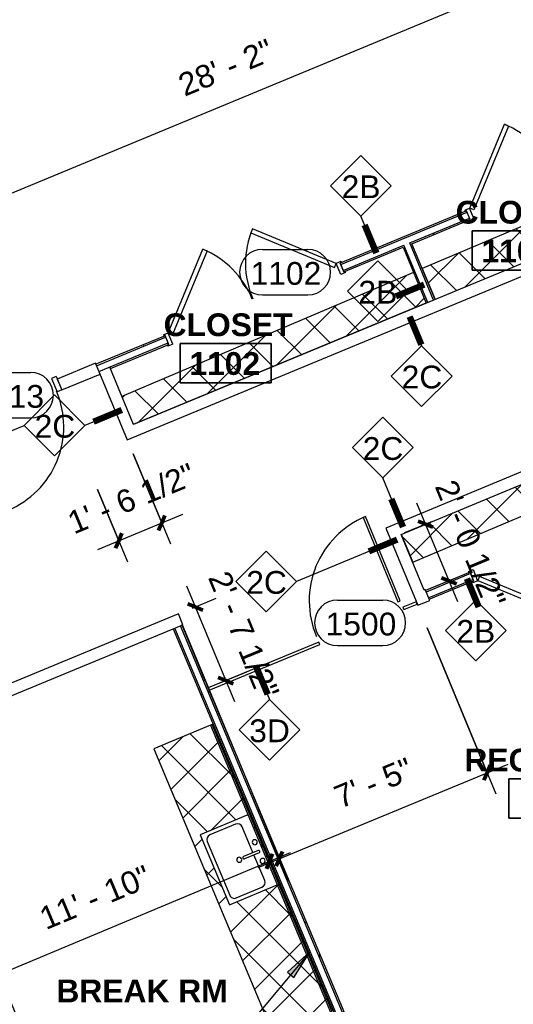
# Model space of a CAD drawing. Header units: inches. Extents: x 488 to 2071, y 800 to 2512.
# Drawn here: x 1542 to 1737.2, y 1567.1 to 1956.3 of the extents above; entities that cross this region are included whole.
import ezdxf

# ---------------------------------------------------------------- set-up
doc = ezdxf.new("R2010")
doc.units = ezdxf.units.IN
doc.header["$MEASUREMENT"] = 0
for name, color, linetype, lineweight in [('A-ANNO-DIMS', 211, 'Continuous', 9), ('A-ANNO-DIMS-96', 211, 'Continuous', 9), ('A-ANNO-KEYN', 231, 'Continuous', 9), ('A-AREA-IDEN', 2, 'Continuous', 9), ('A-DETL', 90, 'Continuous', 9), ('A-DOOR', 31, 'Continuous', 13), ('A-DOOR-FRAM', 31, 'Continuous', 20), ('A-DOOR-IDEN', 31, 'Continuous', 9), ('A-GLAZ-CURT', 52, 'Continuous', 9), ('A-WALL', 113, 'Continuous', 9), ('A-WALL-IDEN', 211, 'Continuous', 9), ('A-WALL-PATT', 111, 'Continuous', 13), ('I-WALL', 2, 'Continuous', 9), ('P-SANR-FIXT', 6, 'Continuous', 9), ('Q-CASE', 31, 'Continuous', 9)]:
    doc.layers.add(name, color=color, linetype=linetype, lineweight=lineweight)
doc.styles.add('Swis721 Lt BT', font='swissl.ttf', dxfattribs={"height": 9})
doc.styles.add('Swis721 Lt BT_B', font='', dxfattribs={"height": 9})
doc.styles.get('Swis721 Lt BT_B').set_extended_font_data('Swis721 Lt BT', bold=True)
doc.dimstyles.new('OTJ_-_3_32__Linear__1_2__Tolerance', dxfattribs={"dimscale": 12, "dimtxt": 9.497835, "dimasz": 0.375, "dimexe": 0.75, "dimexo": 0.5, "dimgap": 0.5, "dimtad": 1, "dimdec": 1, "dimrnd": 0.5, "dimzin": 3, "dimdsep": 46, "dimlunit": 4, "dimtxsty": 'Swis721 Lt BT', "dimblk1": 'OBLIQUE', "dimblk2": 'OBLIQUE', "dimsah": 1, "dimcen": 0.09, "dimdle": 0.75, "dimazin": 0, "dimtfac": 1, "dimtdec": 4, "dimtix": 1, "dimtmove": 0, "dimatfit": 3, "dimfxl": 1, "dimtvp": 1, "dimfrac": 2, "dimtolj": 1, "dimtzin": 0, "dimarcsym": 2})
pattern_1 = [(0, (0, 0), (30.72, 7.68), [1.267, -21.773, 1.267, -21.773, -122.88]), (0, (0, 0), (30.72, 7.68), [-46.08, 1.267, -44.813, 1.267, -21.773, -53.76]), (0, (0, 0), (30.72, 7.68), [-115.2, 1.267, -14.093, 1.267, -37.133]), (120, (11.52, 3.84), (-22.011075, 22.7643), [1.267, -21.773, 1.267, -21.773, -122.88]), (120, (11.52, 3.84), (-22.011075, 22.7643), [-46.08, 1.267, -44.813, 1.267, -21.773, -53.76]), (120, (11.52, 3.84), (-22.011075, 22.7643), [-115.2, 1.267, -14.093, 1.267, -37.133]), (240, (15.36, 19.2), (-8.708925, -30.4443), [1.267, -21.773, 1.267, -21.773, -122.88]), (240, (15.36, 19.2), (-8.708925, -30.4443), [-46.08, 1.267, -44.813, 1.267, -21.773, -53.76]), (240, (15.36, 19.2), (-8.708925, -30.4443), [-115.2, 1.267, -14.093, 1.267, -37.133])]
pattern_2 = [(112.276, (875.166, -2140.589), (-10.48535, -4.295226), []), (202.276, (875.166, -2140.589), (4.295226, -10.48535), [])]
pattern_3 = [(45, (0, 0), (-8.012227, 8.012227), []), (135, (0, 0), (-8.012227, -8.012227), [])]

# ---------------------------------------------------------------- blocks, each defined once
blk = doc.blocks.new('Single Flush - OTJ_SOLIDFLUSH_ALUM-5474485-Level 1 CONSTRUCTION')
at = {"layer": 'A-DOOR', "lineweight": 20}
for p, q in [((16.15625, 38.125), (16.15625, 2.3125)), ((17.90625, 38.125), (16.15625, 38.125)), ((17.90625, 2.3125), (17.90625, 38.125)), ((16.15625, 2.3125), (17.90625, 2.3125))]:
    blk.add_line(p, q, dxfattribs=at)
at = {"layer": 'A-DOOR', "lineweight": 9}
blk.add_arc((17.90625, 2.3125), 35.8125, 90, 180.5, dxfattribs=at)
at = {"layer": 'A-DOOR-FRAM'}
for p, q in [((-20, -3.4375), (-20, 2.3125)), ((-20, 2.3125), (-18, 2.3125)), ((-18, -3.4375), (-18, 2.3125)), ((18.000004, -3.4375), (18.000004, 2.3125)), ((18.000004, 2.3125), (20.000004, 2.3125)), ((20.000004, -3.4375), (20.000004, 2.3125)), ((-20, -3.4375), (-18, -3.4375)), ((18.000004, -3.4375), (20.000004, -3.4375))]:
    blk.add_line(p, q, dxfattribs=at)
blk = doc.blocks.new('Double Flush - Int-F-WDMF-72_ x 84_-5456981-Level 1 CONSTRUCTION')
at = {"layer": 'A-DOOR', "lineweight": 20}
for p, q in [((-34.67, -1.14), (-35.91, -2.38)), ((-35.91, -2.38), (-10.58, -27.7)), ((-9.35, -26.46), (-34.67, -1.14)), ((9.35, -26.46), (34.67, -1.14)), ((35.91, -2.38), (10.58, -27.7)), ((34.67, -1.14), (35.91, -2.38)), ((-10.58, -27.7), (-9.35, -26.46)), ((10.58, -27.7), (9.35, -26.46))]:
    blk.add_line(p, q, dxfattribs=at)
at = {"layer": 'A-DOOR', "lineweight": 9}
for centre, start, end in [((-35.91, -2.38), 315, 0.5), ((35.91, -2.38), 179.5, 225)]:
    blk.add_arc(centre, 35.81, start, end, dxfattribs=at)
at = {"layer": 'A-DOOR-FRAM'}
for p, q in [((-38, 2.38), (-38, 1.88)), ((-38, 2.38), (-36, 2.38)), ((-38, 1.88), (-37.5, 1.88)), ((-37.5, 1.88), (-37.5, -1.88)), ((-36, 2.38), (-36, -2.38)), ((36, 2.38), (36, -2.38)), ((36, 2.38), (38, 2.38)), ((37.5, 1.88), (37.5, -1.88)), ((37.5, 1.88), (38, 1.88)), ((38, 2.38), (38, 1.88)), ((-38, -2.38), (-38, -1.88)), ((-38, -1.88), (-37.5, -1.88)), ((-38, -2.38), (-36, -2.38)), ((36, -2.38), (38, -2.38)), ((37.5, -1.88), (38, -1.88)), ((38, -2.38), (38, -1.88))]:
    blk.add_line(p, q, dxfattribs=at)
blk = doc.blocks.new('Double Flush - Int-F-WDMF-72_ x 84_-5456982-Level 1 CONSTRUCTION')
at = {"layer": 'A-DOOR', "lineweight": 20}
for p, q in [((-35.91, 2.37), (-10.58, 27.7)), ((-10.58, 27.7), (-9.35, 26.46)), ((10.58, 27.7), (9.35, 26.46)), ((35.91, 2.37), (10.58, 27.7)), ((-9.35, 26.46), (-34.67, 1.14)), ((9.35, 26.46), (34.67, 1.14)), ((-34.67, 1.14), (-35.91, 2.37)), ((34.67, 1.14), (35.91, 2.37))]:
    blk.add_line(p, q, dxfattribs=at)
at = {"layer": 'A-DOOR', "lineweight": 9}
for centre, start, end in [((-35.91, 2.37), 359.5, 45), ((35.91, 2.37), 135, 180.5)]:
    blk.add_arc(centre, 35.81, start, end, dxfattribs=at)
at = {"layer": 'A-DOOR-FRAM'}
for p, q in [((-38, 2.37), (-36, 2.37)), ((-38, 2.37), (-38, 1.88)), ((-38, 1.88), (-37.5, 1.88)), ((-37.5, -1.88), (-37.5, 1.88)), ((-36, -2.38), (-36, 2.37)), ((36, -2.38), (36, 2.37)), ((36, 2.37), (38, 2.37)), ((37.5, 1.88), (38, 1.88)), ((37.5, -1.88), (37.5, 1.88)), ((38, 2.37), (38, 1.88)), ((-38, -1.88), (-37.5, -1.88)), ((-38, -2.38), (-38, -1.88)), ((-38, -2.38), (-36, -2.38)), ((36, -2.38), (38, -2.38)), ((37.5, -1.88), (38, -1.88)), ((38, -2.38), (38, -1.88))]:
    blk.add_line(p, q, dxfattribs=at)
blk = doc.blocks.new('Sink Kitchen-Single - 30_ x 21_-V19-Level 1 CONSTRUCTION')
at = {"layer": 'P-SANR-FIXT'}
for p, q in [((-14.38, 10.03), (-14.38, -10.41)), ((0.12, 8.34), (0.12, 2.09)), ((1.12, 8.34), (1.12, 2.09)), ((15.62, -10.41), (15.62, 10.03)), ((-12.88, 4.09), (-12.88, -6.91)), ((0.12, 6.09), (-10.88, 6.09)), ((12.12, 6.09), (1.12, 6.09)), ((14.12, -6.91), (14.12, 4.09)), ((-14.38, -10.41), (15.62, -10.41)), ((-10.88, -8.91), (12.12, -8.91))]:
    blk.add_line(p, q, dxfattribs=at)
for centre, radius, start, end in [((-3.38, 8.34), 1, 360, 180), ((-3.38, 8.34), 1, 180, 0), ((0.62, 8.34), 0.5, 360, 180), ((4.62, 8.34), 1, 360, 180), ((4.62, 8.34), 1, 180, 360), ((-10.88, 4.09), 2, 90, 180), ((12.12, 4.09), 2, 360, 90), ((0.62, 0), 1, 360, 180), ((0.62, 0), 1, 180, 0), ((0.62, 2.09), 0.5, 180, 0), ((-10.88, -6.91), 2, 180, 270), ((12.12, -6.91), 2, 270, 0)]:
    blk.add_arc(centre, radius, start, end, dxfattribs=at)
blk = doc.blocks.new('C-Counter Top - ADJ HEIGHT-5227307-Level 1 CONSTRUCTION')
at = {"layer": 'Q-CASE'}
h = blk.add_hatch(dxfattribs=at)
h.set_pattern_fill('FP_11', color=256, style=0, pattern_type=2)
h.set_pattern_definition(pattern_2)
h.paths.add_polyline_path([(75.66, -0.75), (75.66, 0), (-47.26, 0), (-47.26, -0.75), (69.79, -0.75)], flags=0)
h = blk.add_hatch(dxfattribs=at)
h.set_pattern_fill('FP_11', color=256, style=0, pattern_type=2)
h.set_pattern_definition(pattern_2)
h.paths.add_polyline_path([(75.66, -25), (75.66, -0.75), (21.16, -0.75), (21.16, -21.19), (-8.84, -21.19), (-8.84, -0.75), (-47.26, -0.75), (-47.26, -25), (70.54, -25)], flags=0)
for p, q in [((75.66, 0), (-47.26, 0)), ((-47.26, 0), (-47.26, -0.75)), ((75.66, -0.75), (75.66, 0)), ((-47.26, -0.75), (-47.26, -25)), ((-47.26, -0.75), (75.66, -0.75)), ((75.66, -25), (75.66, -0.75)), ((-47.26, -25), (75.66, -25))]:
    blk.add_line(p, q, dxfattribs=at)
blk = doc.blocks.new('Booth Seat3 - Booth Seat-5227084-Level 1 CONSTRUCTION')
at = {"layer": 'Q-CASE'}
h = blk.add_hatch(dxfattribs=at)
h.set_pattern_fill('FP_9', color=256, style=0, pattern_type=2)
h.set_pattern_definition(pattern_3)
h.paths.add_polyline_path([(1537.13, 1509.14), (1559.27, 1518.41), (1495.32, 1671.1), (1478.7, 1664.18), (1542.54, 1511.76), (1537, 1509.44), (1537.08, 1509.26)], flags=0)
for p, q in [((1559.27, 1518.41), (1495.32, 1671.1)), ((1486.7, 1667.53), (1478.7, 1664.18)), ((1537.13, 1509.14), (1559.27, 1518.41)), ((1537.08, 1509.26), (1537.13, 1509.14))]:
    blk.add_line(p, q, dxfattribs=at)
at = {"layer": 'Q-CASE', "lineweight": 20}
for p, q in [((1473.17, 1661.87), (1471.32, 1661.09)), ((1478.7, 1664.18), (1473.17, 1661.87)), ((1537.08, 1509.26), (1473.17, 1661.87)), ((1473.17, 1661.87), (1537, 1509.44)), ((1542.54, 1511.76), (1478.7, 1664.18)), ((1471.32, 1661.09), (1535.23, 1508.49)), ((1537, 1509.44), (1542.54, 1511.76)), ((1535.23, 1508.49), (1537.08, 1509.26))]:
    blk.add_line(p, q, dxfattribs=at)
blk = doc.blocks.new('Single Glass Door - 36_ x 84_ 2-5475151-Level 1 CONSTRUCTION')
at = {"layer": 'A-DOOR', "lineweight": 20}
for p, q in [((17, 38), (17, 2)), ((18, 38), (17, 38)), ((18, 2), (18, 38)), ((17, 2), (18, 2))]:
    blk.add_line(p, q, dxfattribs=at)
at = {"layer": 'A-DOOR', "lineweight": 9}
blk.add_arc((18, 2), 36, 90, 180.5, dxfattribs=at)
blk = doc.blocks.new('System Panel - Glazed-5474413-Level 1 CONSTRUCTION')
at = {"layer": 'A-GLAZ-CURT', "lineweight": 13}
for p, q in [((-38.8, 1.75), (-44.49, 1.75)), ((-44.49, 1.75), (-44.49, 0.75)), ((-44.49, 0.75), (-38.8, 0.75)), ((-38.8, 0.75), (-38.8, 1.75)), ((44.49, 1.75), (-2.8, 1.75)), ((-2.8, 1.75), (-2.8, 0.75)), ((-2.8, 0.75), (44.49, 0.75)), ((44.49, 0.75), (44.49, 1.75))]:
    blk.add_line(p, q, dxfattribs=at)
blk = doc.blocks.new('Casework 5 - Casework 5-5347526-Level 1 CONSTRUCTION')
at = {"layer": 'Q-CASE'}
h = blk.add_hatch(dxfattribs=at)
h.set_pattern_fill('FP_9', color=256, style=0, pattern_type=2)
h.set_pattern_definition(pattern_3)
h.paths.add_polyline_path([(1697.44, 1741.84), (1805.3, 1787.62), (1805.3, 1799.5), (1692.87, 1752.89), (1693.52, 1751.31)], flags=0)
for p, q in [((1697.44, 1741.84), (1805.3, 1787.62)), ((1692.85, 1752.93), (1697.44, 1741.84))]:
    blk.add_line(p, q, dxfattribs=at)
blk = doc.blocks.new('Casework 6 - Casework 6-5347922-Level 1 CONSTRUCTION')
at = {"layer": 'Q-CASE'}
h = blk.add_hatch(dxfattribs=at)
h.set_pattern_fill('FP_14', color=256, style=0, pattern_type=2)
h.set_pattern_definition(pattern_3)
h.paths.add_polyline_path([(1586.97, 1796.44), (1702.7, 1844.4), (1697.74, 1856.39), (1582.42, 1807.44), (1585.44, 1800.13)], flags=0)
for p, q in [((1697.74, 1856.39), (1582.42, 1807.44)), ((1586.97, 1796.44), (1702.71, 1844.38))]:
    blk.add_line(p, q, dxfattribs=at)
blk = doc.blocks.new('Casework 7 - Casework 6-5347982-Level 1 CONSTRUCTION')
at = {"layer": 'Q-CASE'}
h = blk.add_hatch(dxfattribs=at)
h.set_pattern_fill('FP_15', color=256, style=0, pattern_type=2)
h.set_pattern_definition([(45, (-119.151, -50.664), (-8.012227, 8.012227), []), (135, (-119.151, -50.664), (-8.012227, -8.012227), [])])
h.paths.add_polyline_path([(1587.08, 1795.07), (1703.08, 1843.11), (1697.61, 1856.33), (1582.03, 1807.27), (1587.06, 1795.11)], flags=0)
for p, q in [((1697.61, 1856.33), (1582.03, 1807.27)), ((1582.03, 1807.27), (1587.08, 1795.06))]:
    blk.add_line(p, q, dxfattribs=at)
blk = doc.blocks.new('Room Tag - Room Name and Number-3379422-Level 1 CONSTRUCTION')
at = {"layer": 'A-AREA-IDEN'}
for p, q in [((-0.1881, -0.1636), (-0.1881, -0.0018)), ((-0.1881, -0.0018), (0.1869, -0.0018)), ((0.1869, -0.0018), (-0.1881, -0.0018)), ((-0.1881, -0.0018), (-0.1881, -0.1636)), ((0.1869, -0.0018), (0.1869, -0.1636)), ((0.1869, -0.1636), (0.1869, -0.0018)), ((0.1869, -0.1636), (-0.1881, -0.1636)), ((-0.1881, -0.1636), (0.1869, -0.1636))]:
    blk.add_line(p, q, dxfattribs=at)
blk = doc.blocks.new('Wall Tag - 1_4_-62626-Level 1 CONSTRUCTION')
at = {"layer": 'A-WALL-IDEN'}
for p, q in [((-0.125, 0), (0, 0.125)), ((0, 0.125), (0.125, 0)), ((-0.125, 0), (0, -0.125)), ((0, -0.125), (0.125, 0))]:
    blk.add_line(p, q, dxfattribs=at)
blk = doc.blocks.new('Door Tag - Door Tag-41184-Level 1 CONSTRUCTION')
at = {"layer": 'A-DOOR-IDEN'}
for p, q in [((-0.09375, 0.09375), (0.09375, 0.09375)), ((-0.09375, -0.09375), (0.09375, -0.09375))]:
    blk.add_line(p, q, dxfattribs=at)
for centre, start, end in [((-0.09375, 0), 90, 270), ((0.09375, 0), 270, 90)]:
    blk.add_arc(centre, 0.09375, start, end, dxfattribs=at)
blk = doc.blocks.new('DIMBLOCK21-Level 1 CONSTRUCTION')
at = {"layer": 'A-ANNO-DIMS-96'}
for p, q in [((1779.66, 1997.64), (1786.69, 1980.68)), ((1783.25, 1989), (1779.66, 1997.64)), ((1791.56, 1992.44), (1462.7, 1856.22)), ((1469.93, 1862.27), (1474.46, 1851.35)), ((1471.01, 1859.67), (1469.93, 1862.27))]:
    blk.add_line(p, q, dxfattribs=at)
at = {"layer": 'A-ANNO-DIMS-96', "lineweight": 50}
for p, q in [((1783.25, 1989), (1782.03, 1986.06)), ((1783.25, 1989), (1784.46, 1991.94)), ((1471.01, 1859.67), (1472.23, 1862.61)), ((1471.01, 1859.67), (1469.79, 1856.73))]:
    blk.add_line(p, q, dxfattribs=at)
at = {"layer": 'A-ANNO-DIMS-96', "color": 0, "insert": (1603.73, 1934.14), "char_height": 9, "width": 42.8759, "attachment_point": 1, "rotation": 22.5, "line_spacing_factor": 1.005062, "style": 'Swis721 Lt BT'}
blk.add_mtext('28\' - 2"', dxfattribs=at)
blk = doc.blocks.new('_Oblique')
at = {"color": 0, "linetype": 'ByBlock', "lineweight": -2}
blk.add_line((-0.5, -0.5), (0.5, 0.5), dxfattribs=at)
blk = doc.blocks.new('DIMBLOCK22-Level 1 CONSTRUCTION')
at = {"layer": 'A-ANNO-DIMS-96'}
for p, q in [((1586.8, 1784.76), (1601.57, 1749.11)), ((1598.13, 1757.42), (1586.8, 1784.76)), ((1572.78, 1770.58), (1584.58, 1742.07)), ((1581.14, 1750.38), (1572.78, 1770.58)), ((1572.82, 1746.94), (1606.44, 1760.87))]:
    blk.add_line(p, q, dxfattribs=at)
at = {"layer": 'A-ANNO-DIMS-96', "lineweight": 50}
for p, q in [((1598.13, 1757.42), (1599.35, 1760.36)), ((1598.13, 1757.42), (1596.91, 1754.48)), ((1581.14, 1750.38), (1582.36, 1753.32)), ((1581.14, 1750.38), (1579.92, 1747.45))]:
    blk.add_line(p, q, dxfattribs=at)
at = {"layer": 'A-ANNO-DIMS-96', "color": 0, "insert": (1559.97, 1761.11), "char_height": 9, "width": 59.1579, "attachment_point": 1, "rotation": 22.5, "line_spacing_factor": 1.005062, "style": 'Swis721 Lt BT'}
blk.add_mtext('1\' - 6 1/2"', dxfattribs=at)
blk = doc.blocks.new('DIMBLOCK39-Level 1 CONSTRUCTION')
at = {"layer": 'A-ANNO-DIMS-96'}
for p, q in [((1641.83, 1621.07), (1637.26, 1631.97)), ((1501.63, 1565.41), (1649.04, 1627.15)), ((1640.74, 1623.67), (1641.83, 1621.07)), ((1511.02, 1566.29), (1506.46, 1577.19)), ((1509.94, 1568.89), (1511.02, 1566.29))]:
    blk.add_line(p, q, dxfattribs=at)
at = {"layer": 'A-ANNO-DIMS-96', "lineweight": 50}
for p, q in [((1640.74, 1623.67), (1639.53, 1620.72)), ((1640.74, 1623.67), (1641.94, 1626.61)), ((1509.94, 1568.89), (1508.73, 1565.94)), ((1509.94, 1568.89), (1511.14, 1571.83))]:
    blk.add_line(p, q, dxfattribs=at)
at = {"layer": 'A-ANNO-DIMS-96', "color": 0, "insert": (1548.84, 1604.71), "char_height": 9, "width": 50.836, "attachment_point": 1, "rotation": 22.7241, "line_spacing_factor": 1.005062, "style": 'Swis721 Lt BT'}
blk.add_mtext('11\' - 10"', dxfattribs=at)
blk = doc.blocks.new('DIMBLOCK40-Level 1 CONSTRUCTION')
at = {"layer": 'A-ANNO-DIMS-96'}
for p, q in [((1607.96, 1732.51), (1626.91, 1686.78)), ((1610.25, 1723.72), (1619.72, 1727.64)), ((1611.41, 1724.2), (1610.25, 1723.72)), ((1620.86, 1694.01), (1631.78, 1698.54)), ((1623.46, 1695.09), (1620.86, 1694.01))]:
    blk.add_line(p, q, dxfattribs=at)
at = {"layer": 'A-ANNO-DIMS-96', "lineweight": 50}
for p, q in [((1611.41, 1724.2), (1608.47, 1725.41)), ((1611.41, 1724.2), (1614.35, 1722.98)), ((1623.46, 1695.09), (1620.52, 1696.31)), ((1623.46, 1695.09), (1626.4, 1693.87))]:
    blk.add_line(p, q, dxfattribs=at)
at = {"layer": 'A-ANNO-DIMS-96', "color": 0, "insert": (1624.65, 1739.31), "char_height": 9, "width": 59.1579, "attachment_point": 1, "rotation": 292.5, "line_spacing_factor": 1.005062, "style": 'Swis721 Lt BT'}
blk.add_mtext('2\' - 7 1/2"', dxfattribs=at)
blk = doc.blocks.new('DIMBLOCK41-Level 1 CONSTRUCTION')
at = {"layer": 'A-ANNO-DIMS-96'}
for p, q in [((1715.17, 1726.18), (1699, 1765.21)), ((1705.05, 1757.98), (1694.13, 1753.45)), ((1702.44, 1756.9), (1705.05, 1757.98)), ((1714.33, 1735.57), (1703.41, 1731.05)), ((1711.72, 1734.49), (1714.33, 1735.57))]:
    blk.add_line(p, q, dxfattribs=at)
at = {"layer": 'A-ANNO-DIMS-96', "lineweight": 50}
for p, q in [((1702.44, 1756.9), (1699.5, 1758.12)), ((1702.44, 1756.9), (1705.38, 1755.68)), ((1711.72, 1734.49), (1708.78, 1735.71)), ((1711.72, 1734.49), (1714.66, 1733.28))]:
    blk.add_line(p, q, dxfattribs=at)
at = {"layer": 'A-ANNO-DIMS-96', "color": 0, "insert": (1714.29, 1775.36), "char_height": 9, "width": 59.1579, "attachment_point": 1, "rotation": 292.5, "line_spacing_factor": 1.005062, "style": 'Swis721 Lt BT'}
blk.add_mtext('2\' - 0 1/2"', dxfattribs=at)
blk = doc.blocks.new('DIMBLOCK42-Level 1 CONSTRUCTION')
at = {"layer": 'A-ANNO-DIMS-96'}
for p, q in [((1703.07, 1715.89), (1730.22, 1650.34)), ((1726.78, 1658.66), (1703.07, 1715.89)), ((1636.3, 1621.18), (1735.09, 1662.1)), ((1645.7, 1622.02), (1641.17, 1632.94)), ((1644.62, 1624.63), (1645.7, 1622.02))]:
    blk.add_line(p, q, dxfattribs=at)
at = {"layer": 'A-ANNO-DIMS-96', "lineweight": 50}
for p, q in [((1726.78, 1658.66), (1725.56, 1655.72)), ((1726.78, 1658.66), (1728, 1661.6)), ((1644.62, 1624.63), (1645.84, 1627.57)), ((1644.62, 1624.63), (1643.4, 1621.69))]:
    blk.add_line(p, q, dxfattribs=at)
at = {"layer": 'A-ANNO-DIMS-96', "color": 0, "insert": (1665.36, 1652.72), "char_height": 9, "width": 34.9159, "attachment_point": 1, "rotation": 22.5, "line_spacing_factor": 1.005062, "style": 'Swis721 Lt BT'}
blk.add_mtext('7\' - 5"', dxfattribs=at)

msp = doc.modelspace()

# ---------------------------------------------------------------- hatches: boundary and pattern name
at = {"layer": 'A-ANNO-KEYN'}
msp.add_hatch(color=256, dxfattribs=at).paths.add_polyline_path([(1656.82, 1588.01), (1647.91, 1579.82), (1650.34, 1577.79)], flags=0)
at = {"layer": 'A-WALL-PATT', "lineweight": 9}
h = msp.add_hatch(dxfattribs=at)
h.set_pattern_fill('FP_1', color=256, style=0, pattern_type=2)
h.set_pattern_definition(pattern_1)
h.paths.add_polyline_path([(1572.38, 1819.52), (1599.69, 1830.84), (1599.46, 1831.42), (1572.14, 1820.1)], flags=0)
h.paths.add_polyline_path([(1668.99, 1859.54), (1718.94, 1880.23), (1718.7, 1880.81), (1668.75, 1860.12)], flags=0)
h.paths.add_polyline_path([(1788.23, 1908.93), (1830.49, 1926.44), (1830.25, 1927.01), (1787.99, 1909.51)], flags=0)
h.paths.add_polyline_path([(1975.22, 1986.39), (2015.37, 2003.02), (2015.13, 2003.59), (1974.98, 1986.97), (1975.03, 1986.85)], flags=0)
h = msp.add_hatch(dxfattribs=at)
h.set_pattern_fill('FP_1', color=256, style=0, pattern_type=2)
h.set_pattern_definition(pattern_1)
h.paths.add_polyline_path([(1577.87, 1818.42), (1600.89, 1827.95), (1600.65, 1828.53), (1577.63, 1818.99)], flags=0)
h.paths.add_polyline_path([(1670.18, 1856.65), (1694.18, 1866.6), (1693.94, 1867.17), (1669.94, 1857.23)], flags=0)
h.paths.add_polyline_path([(1696.49, 1867.55), (1720.13, 1877.34), (1719.89, 1877.92), (1696.25, 1868.13), (1696.39, 1867.79)], flags=0)
h.paths.add_polyline_path([(1789.42, 1906.05), (1813.67, 1916.09), (1813.43, 1916.67), (1789.18, 1906.62)], flags=0)
h.paths.add_polyline_path([(1815.98, 1917.05), (1827.5, 1921.82), (1827.26, 1922.4), (1815.74, 1917.62), (1815.88, 1917.29)], flags=0)
h.paths.add_polyline_path([(1979.89, 1984.94), (2015.97, 1999.9), (2015.97, 2000.56), (1979.89, 1985.62)], flags=0)
h = msp.add_hatch(dxfattribs=at)
h.set_pattern_fill('FP_1', color=256, style=0, pattern_type=2)
h.set_pattern_definition(pattern_1)
h.paths.add_polyline_path([(1702.75, 1730.1), (1720.28, 1737.36), (1720.05, 1737.94), (1702.51, 1730.68)], flags=0)
h.paths.add_polyline_path([(1789.58, 1766.06), (1805.3, 1772.58), (1805.3, 1773.25), (1789.34, 1766.64)], flags=0)
h = msp.add_hatch(dxfattribs=at)
h.set_pattern_fill('FP_1', color=256, style=0, pattern_type=2)
h.set_pattern_definition(pattern_1)
h.paths.add_polyline_path([(1669.64, 1563.88), (1670.22, 1564.12), (1617.16, 1690.79), (1616.59, 1690.55), (1667.33, 1569.38)], flags=0)
h.paths.add_polyline_path([(1614.8, 1694.82), (1615.38, 1695.06), (1606.18, 1717.02), (1605.6, 1716.79), (1606, 1715.83)], flags=0)
h = msp.add_hatch(dxfattribs=at)
h.set_pattern_fill('FP_1', color=256, style=0, pattern_type=2)
h.set_pattern_definition(pattern_1)
h.paths.add_polyline_path([(1666.76, 1562.67), (1667.33, 1562.91), (1603.29, 1715.83), (1602.71, 1715.59), (1662.62, 1572.54)], flags=0)

# ---------------------------------------------------------------- linework, layer by layer
at = {"layer": 'A-ANNO-KEYN'}
for p, q in [((1656.82, 1588.01), (1623.34, 1547.96)), ((1656.82, 1588.01), (1647.91, 1579.82)), ((1650.34, 1577.79), (1656.82, 1588.01)), ((1647.91, 1579.82), (1650.34, 1577.79))]:
    msp.add_line(p, q, dxfattribs=at)
at = {"layer": 'A-DETL', "lineweight": 13}
msp.add_line((1606.14, 1717.52), (1648.23, 1615.9), dxfattribs=at)
at = {"layer": 'A-WALL', "lineweight": 13}
for p, q in [((1836.64, 1899.75), (1587.01, 1796.35)), ((1584.51, 1790.3), (1842.69, 1897.25)), ((1668.99, 1859.54), (1718.94, 1880.23)), ((1696.25, 1868.13), (1719.89, 1877.92)), ((1705.64, 1845.48), (1696.25, 1868.13)), ((1669.94, 1857.23), (1693.94, 1867.17)), ((1703.33, 1844.53), (1693.94, 1867.17)), ((1572.38, 1819.52), (1599.69, 1830.84)), ((1573.33, 1817.21), (1600.65, 1828.53)), ((1571.97, 1820.51), (1556.85, 1814.24)), ((1573.74, 1816.23), (1571.97, 1820.51)), ((1587.01, 1796.35), (1577.63, 1818.99)), ((1556.85, 1814.24), (1558.62, 1809.97)), ((1558.62, 1809.97), (1573.74, 1816.23)), ((1573.6, 1816.65), (1584.51, 1790.3)), ((1805.3, 1804.51), (1686.71, 1755.39)), ((1692.76, 1752.89), (1805.3, 1799.5)), ((1686.71, 1755.39), (1699.37, 1724.84)), ((1701.87, 1730.88), (1692.76, 1752.89)), ((1720.28, 1737.36), (1702.75, 1730.1)), ((1721.24, 1735.05), (1703.71, 1727.79)), ((1702.35, 1731.08), (1701.87, 1730.88)), ((1704.12, 1726.81), (1702.35, 1731.08)), ((1699.37, 1724.84), (1704.12, 1726.81)), ((1604.71, 1721.42), (1342.04, 1612.62)), ((1606.48, 1717.15), (1604.71, 1721.42)), ((1348.08, 1610.12), (1606.48, 1717.15)), ((1669.64, 1563.88), (1605.6, 1716.79)), ((1667.33, 1562.91), (1603.29, 1715.83)), ((1615.39, 1695.06), (1614.8, 1694.82)), ((1616.27, 1692.93), (1615.39, 1695.06)), ((1617.16, 1690.79), (1616.59, 1690.55))]:
    msp.add_line(p, q, dxfattribs=at)
at = {"layer": 'A-WALL-IDEN'}
for p, q in [((1683.01, 1864), (1676.93, 1878.66)), ((1701.77, 1851.56), (1695.57, 1848.99)), ((1696.13, 1839.04), (1700.93, 1827.46)), ((1582.19, 1801.95), (1567.79, 1795.98)), ((1518.37, 1785.46), (1543.79, 1795.98)), ((1693.59, 1755.73), (1685.52, 1775.19)), ((1691.15, 1750.71), (1651.46, 1734.27)), ((1718.8, 1735.39), (1722.31, 1726.91)), ((1635.32, 1700.81), (1640.78, 1687.62))]:
    msp.add_line(p, q, dxfattribs=at)
at = {"layer": 'A-WALL-IDEN', "lineweight": 90}
for p, q in [((1683.01, 1864), (1678.41, 1875.08)), ((1701.77, 1851.56), (1690.68, 1846.96)), ((1696.13, 1839.04), (1700.73, 1827.96)), ((1582.19, 1801.95), (1571.1, 1797.36)), ((1693.59, 1755.73), (1688.99, 1766.82)), ((1691.15, 1750.71), (1680.07, 1746.12)), ((1718.8, 1735.39), (1723.39, 1724.31)), ((1635.32, 1700.81), (1639.91, 1689.73))]:
    msp.add_line(p, q, dxfattribs=at)
at = {"layer": 'I-WALL', "lineweight": 13}
for p, q in [((1718.7, 1880.81), (1668.75, 1860.12)), ((1720.13, 1877.34), (1718.7, 1880.81)), ((1697.07, 1867.79), (1720.13, 1877.34)), ((1670.18, 1856.65), (1693.61, 1866.36)), ((1693.61, 1866.36), (1702.75, 1844.29)), ((1706.21, 1845.72), (1697.07, 1867.79)), ((1668.75, 1860.12), (1670.18, 1856.65)), ((1599.46, 1831.42), (1572.14, 1820.1)), ((1600.89, 1827.95), (1599.46, 1831.42)), ((1577.87, 1818.42), (1600.89, 1827.95)), ((1573.57, 1816.64), (1573.6, 1816.65)), ((1720.05, 1737.94), (1702.51, 1730.68)), ((1721.48, 1734.48), (1720.05, 1737.94)), ((1703.95, 1727.21), (1721.48, 1734.48)), ((1615.38, 1695.06), (1606.18, 1717.02)), ((1602.71, 1715.59), (1666.76, 1562.67)), ((1670.22, 1564.12), (1616.27, 1692.93))]:
    msp.add_line(p, q, dxfattribs=at)

# ---------------------------------------------------------------- block references
at = {"layer": 'A-AREA-IDEN', "xscale": 95.99999999999994, "yscale": 95.99999999999994, "zscale": 95.99999999999994}
for p in [(1738.99, 1873), (1623.5, 1828.52), (1753.43, 1656.45)]:
    msp.add_blockref('Room Tag - Room Name and Number-3379422-Level 1 CONSTRUCTION', p, dxfattribs=at)
at = {"layer": 'A-DOOR'}
for name, p, rotation in [('Double Flush - Int-F-WDMF-72_ x 84_-5456982-Level 1 CONSTRUCTION', (1754.06, 1893.43), 22.49999999999958), ('Double Flush - Int-F-WDMF-72_ x 84_-5456981-Level 1 CONSTRUCTION', (1634.82, 1844.04), 202.4999999999996), ('Single Flush - OTJ_SOLIDFLUSH_ALUM-5474485-Level 1 CONSTRUCTION', (1539.26, 1804.45), 202.4999999999996), ('Double Flush - Int-F-WDMF-72_ x 84_-5456981-Level 1 CONSTRUCTION', (1755.41, 1750.56), 22.49999999999955), ('Single Glass Door - 36_ x 84_ 2-5475151-Level 1 CONSTRUCTION', (1676.6, 1717.91), 22.49999999999955)]:
    msp.add_blockref(name, p, dxfattribs=dict(at, rotation=rotation))
at = {"layer": 'A-DOOR-IDEN', "xscale": 95.99999999999994, "yscale": 95.99999999999994, "zscale": 95.99999999999994}
for p in [(1646.93, 1856.51), (1537.32, 1807.91), (1676.6, 1717.91)]:
    msp.add_blockref('Door Tag - Door Tag-41184-Level 1 CONSTRUCTION', p, dxfattribs=at)
at = {"layer": 'A-GLAZ-CURT', "rotation": 202.4999999999995}
msp.add_blockref('System Panel - Glazed-5474413-Level 1 CONSTRUCTION', (1657.38, 1709.95), dxfattribs=at)
at = {"layer": 'A-WALL-IDEN', "xscale": 95.99999999999994, "yscale": 95.99999999999994, "zscale": 95.99999999999994}
for p in [(1676.93, 1890.66), (1683.57, 1848.99), (1700.93, 1815.46), (1555.79, 1795.98), (1555.79, 1795.98), (1685.52, 1787.19), (1639.46, 1734.27), (1722.31, 1714.91), (1640.78, 1675.62)]:
    msp.add_blockref('Wall Tag - 1_4_-62626-Level 1 CONSTRUCTION', p, dxfattribs=at)
at = {"layer": 'P-SANR-FIXT', "rotation": 292.724102151744}
msp.add_blockref('Sink Kitchen-Single - 30_ x 21_-V19-Level 1 CONSTRUCTION', (1628.55, 1624.86), dxfattribs=at)
at = {"layer": 'Q-CASE'}
for name, p in [('Casework 7 - Casework 6-5347982-Level 1 CONSTRUCTION', (119.15, 50.66)), ('Casework 6 - Casework 6-5347922-Level 1 CONSTRUCTION', (0, 0)), ('Casework 5 - Casework 5-5347526-Level 1 CONSTRUCTION', (0, 0)), ('Booth Seat3 - Booth Seat-5227084-Level 1 CONSTRUCTION', (0, 0))]:
    msp.add_blockref(name, p, dxfattribs=at)
at = {"layer": 'Q-CASE', "rotation": 292.7241021517439}
msp.add_blockref('C-Counter Top - ADJ HEIGHT-5227307-Level 1 CONSTRUCTION', (1636.36, 1634.13), dxfattribs=at)

# ---------------------------------------------------------------- texts
at = {"layer": 'A-AREA-IDEN', "char_height": 9, "attachment_point": 1, "style": 'Swis721 Lt BT_B'}
for s, insert, width in [('CLOSET', (1714.38, 1884.72), 59.388), ('1101', (1724.58, 1869.4), 33.936), ('CLOSET', (1598.89, 1840.24), 59.388), ('1102', (1609.09, 1824.92), 33.936), ('RECEPTION', (1717.82, 1668.16), 86.052), ('BREAK RM', (1556.49, 1576.93), 78.174)]:
    msp.add_mtext(s, dxfattribs=dict(at, insert=insert, width=width))
at = {"layer": 'A-DOOR-IDEN', "char_height": 9, "width": 32.724, "attachment_point": 1, "style": 'Swis721 Lt BT'}
for s, insert in [('1102', (1633.27, 1860.53)), ('1113', (1523.65, 1811.93)), ('1500', (1662.93, 1721.94))]:
    msp.add_mtext(s, dxfattribs=dict(at, insert=insert))
at = {"layer": 'A-WALL-IDEN', "char_height": 9, "attachment_point": 1, "style": 'Swis721 Lt BT'}
for s, insert, width in [('2B', (1669.27, 1894.78), 18.18), ('2B', (1675.9, 1853.11), 18.18), ('2C', (1693.02, 1819.58), 18.786), ('2C', (1547.88, 1800.11), 18.786), ('2C', (1547.88, 1800.11), 18.786), ('2C', (1677.62, 1791.32), 18.786), ('2C', (1631.55, 1738.4), 18.786), ('2B', (1714.64, 1719.04), 18.18), ('3D', (1632.74, 1679.75), 19.089)]:
    msp.add_mtext(s, dxfattribs=dict(at, insert=insert, width=width))

# ---------------------------------------------------------------- dimensions: what is measured, and where the dimension line sits
at = {"layer": 'A-ANNO-DIMS'}
for base, p1, p2, angle, override, picture, middle in [((1471.01, 1859.67), (1777.37, 2003.19), (1472.23, 1856.73), 22.5, {"dimpost": '<>', "dimfxl": 338.466609}, 'DIMBLOCK21-Level 1 CONSTRUCTION', (1623.06, 1934.15)), ((1598.13, 1757.42), (1570.48, 1776.12), (1584.51, 1790.3), 22.5, {"dimpost": '<>', "dimfxl": 19.94976}, 'DIMBLOCK22-Level 1 CONSTRUCTION', (1585.37, 1764.2)), ((1702.4429, 1756.8982), (1708.7838, 1733.2752), (1699.5032, 1755.6805), 292.5, {"dimpost": '<>', "dimfxl": 24.251384}, 'DIMBLOCK41-Level 1 CONSTRUCTION', (1717.3767, 1749.9592)), ((1623.46, 1695.09), (1604.71, 1721.42), (1626.4, 1696.31), 292.5, {"dimpost": '<>', "dimfxl": 33.183709}, 'DIMBLOCK40-Level 1 CONSTRUCTION', (1627.73, 1713.91)), ((1726.78, 1658.66), (1643.4, 1627.57), (1700.78, 1721.43), 22.5, {"dimpost": '<>', "dimfxl": 110.014634}, 'DIMBLOCK42-Level 1 CONSTRUCTION', (1681.63, 1651.46)), ((1640.74, 1623.67), (1508.71, 1571.82), (1639.51, 1626.6), 22.7241, {"dimpost": '<>', "dimfxl": 141.808102}, 'DIMBLOCK39-Level 1 CONSTRUCTION', (1571.23, 1606.08))]:
    dim = msp.add_linear_dim(base=base, p1=p1, p2=p2, angle=angle, dimstyle='OTJ_-_3_32__Linear__1_2__Tolerance', override=override, dxfattribs=at)
    dim.commit()
    dim.dimension.update_dxf_attribs({"geometry": picture, "text_midpoint": middle})

doc.saveas('drawing.dxf')
